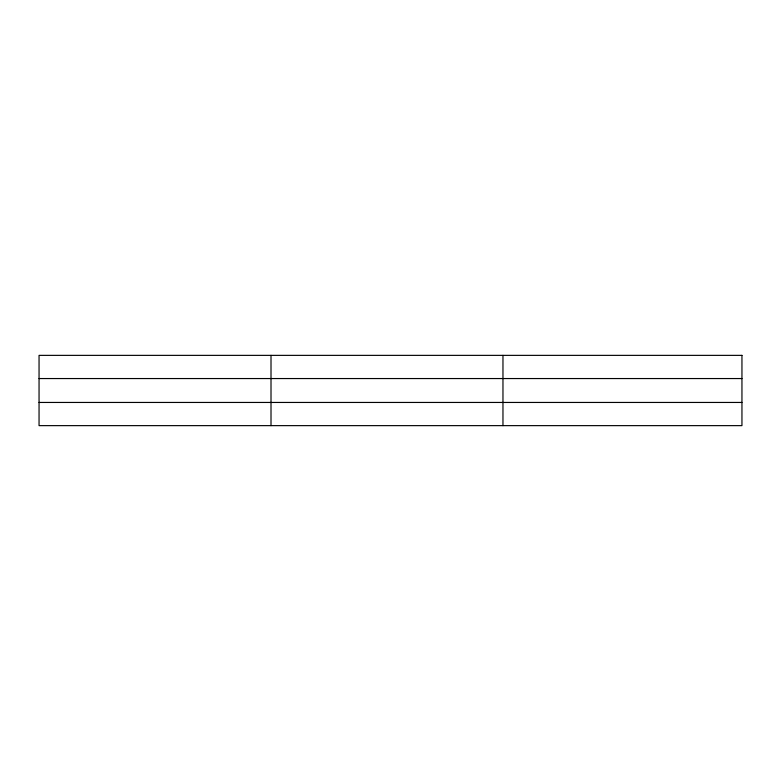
<?xml version="1.0" encoding="UTF-8"?>
<svg xmlns="http://www.w3.org/2000/svg" width="781" height="781" viewBox="0 0 781 781"><rect width="100%" height="100%" fill="white"/><g stroke="black" fill="none" stroke-linecap="round" stroke-linejoin="round"><path stroke-width="1.17" d="M271.007 425.635L271.007 355.365M502.964 425.635L502.964 355.365M39.05 378.551L741.95 378.551M39.05 402.449L741.95 402.449M741.95 355.365L741.95 425.635L39.05 425.635L39.05 355.365L741.95 355.365"/></g></svg>
